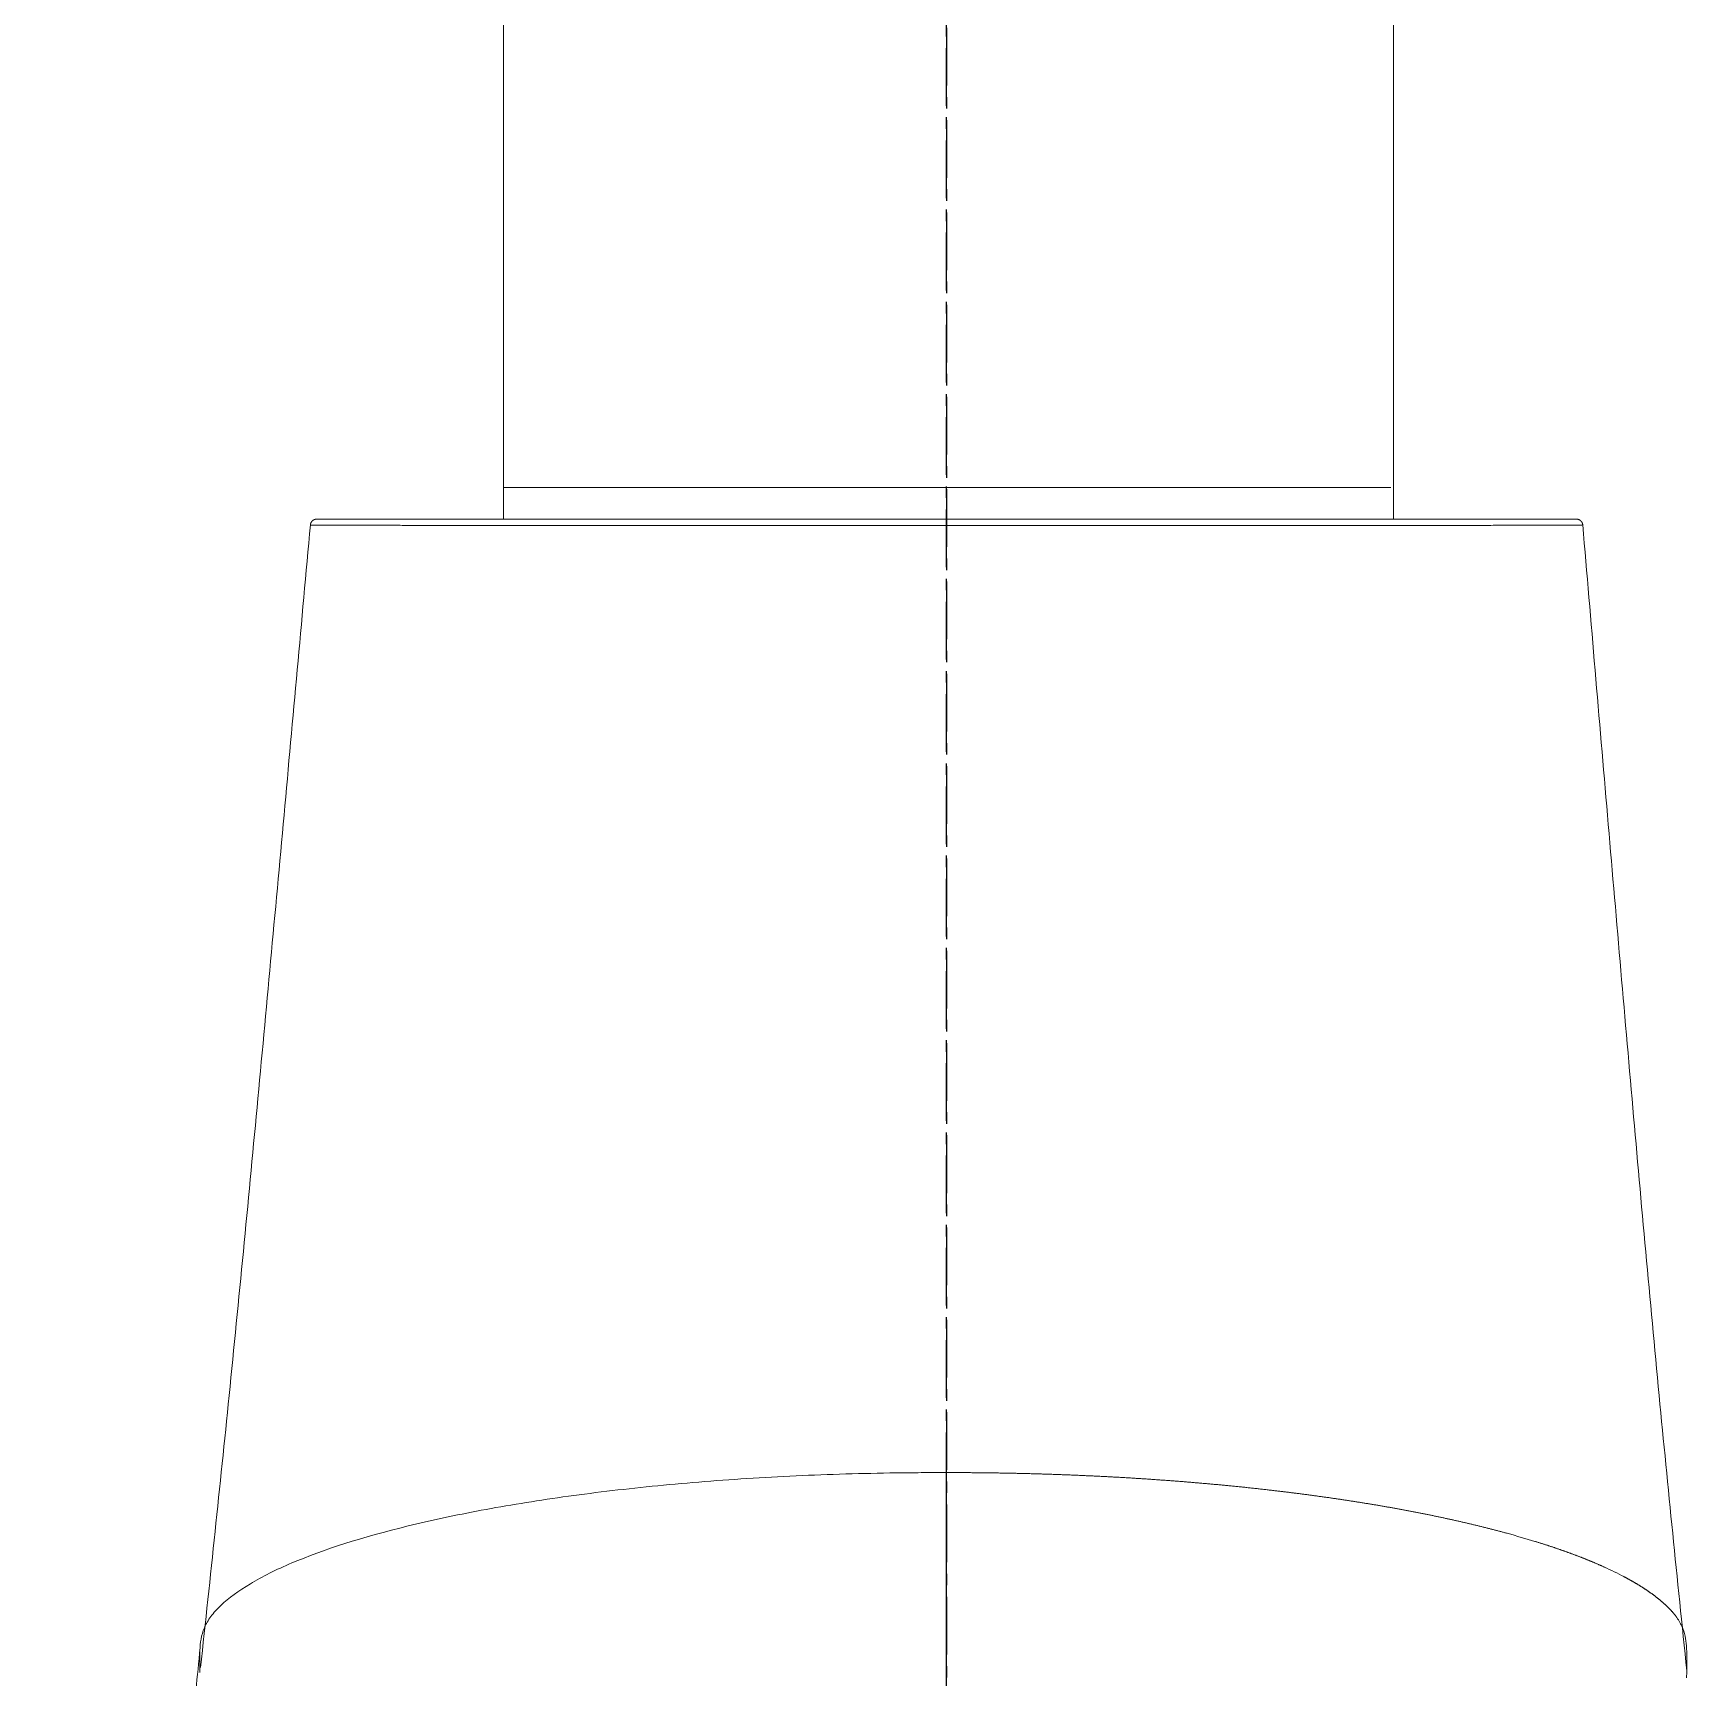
# Model space of a CAD drawing. Header units: inches. Extents: x 21126 to 21898, y -6726 to -5634.
# Drawn here: x 21241.3 to 21293.4, y -6147.3 to -6095.5 of the extents above; entities that cross this region are included whole.
import ezdxf

# ---------------------------------------------------------------- set-up
doc = ezdxf.new("R2010")
doc.units = ezdxf.units.IN
doc.header["$LTSCALE"] = 4.84
doc.header["$MEASUREMENT"] = 0
doc.linetypes.add('CENTER', pattern=[0.6, 0.375, -0.075, 0.075, -0.075])
doc.linetypes.add('CENTER2', pattern=[28.575, 19.05, -3.175, 3.175, -3.175])
doc.layers.get('0').update_dxf_attribs({"linetype": 'CONTINUOUS', "lineweight": 13})
doc.layers.add('2', color=1, linetype='CENTER2')

msp = doc.modelspace()

# ---------------------------------------------------------------- linework, layer by layer
at = {"linetype": 'Continuous'}
for p, q in [((21250.638, -6110.815), (21250.768, -6110.815)), ((21250.768, -6110.815), (21251.81, -6110.815)), ((21251.81, -6110.815), (21252.003, -6110.815)), ((21252.003, -6110.815), (21254.23, -6110.815)), ((21256.064, -6110.815), (21256.774, -6110.815)), ((21257.113, -6110.815), (21270.064, -6110.815)), ((21257.213, -6110.815), (21260.845, -6110.815)), ((21257.213, -6110.815), (21260.845, -6110.815)), ((21264.403, -6110.815), (21264.935, -6110.815)), ((21264.404, -6110.815), (21264.935, -6110.815)), ((21264.935, -6110.815), (21268.533, -6110.815)), ((21264.935, -6110.815), (21268.533, -6110.815)), ((21268.773, -6110.815), (21270.064, -6110.815)), ((21270.064, -6110.815), (21284.064, -6110.815)), ((21272.074, -6110.815), (21274.811, -6110.815)), ((21274.811, -6110.815), (21275.194, -6110.815)), ((21275.194, -6110.815), (21279.284, -6110.815)), ((21279.284, -6110.815), (21282.059, -6110.815)), ((21279.284, -6110.815), (21282.059, -6110.815)), ((21282.059, -6110.815), (21282.916, -6110.815)), ((21282.059, -6110.815), (21282.916, -6110.815)), ((21282.916, -6110.815), (21285.214, -6110.815)), ((21282.916, -6110.815), (21285.214, -6110.815)), ((21285.214, -6110.815), (21285.512, -6110.815)), ((21285.214, -6110.815), (21285.512, -6110.815)), ((21285.512, -6110.815), (21287.858, -6110.815)), ((21287.858, -6110.815), (21288.125, -6110.815)), ((21288.125, -6110.815), (21289.244, -6110.815)), ((21289.244, -6110.815), (21289.36, -6110.815)), ((21289.36, -6110.815), (21289.766, -6110.815)), ((21289.766, -6110.815), (21289.88, -6110.815))]:
    msp.add_line(p, q, dxfattribs=at)
for centre, major_axis, start_param, end_param in [((21270.142, -6110.815), (-20.767, 0), 4.778369, 4.789541), ((21270.016, -6110.815), (-20.437, 0), 4.647021, 4.710031)]:
    msp.add_ellipse(centre, major_axis=major_axis, ratio=0.000003, start_param=start_param, end_param=end_param, dxfattribs=at)
for points, knots in [([(21256.123, -5990.815), (21256.123, -5993.884), (21256.123, -6000.162), (21256.123, -6009.736), (21256.123, -6019.584), (21256.123, -6029.596), (21256.123, -6039.704), (21256.123, -6053.275), (21256.123, -6070.24), (21256.123, -6090.224), (21256.123, -6103.402), (21256.123, -6109.815)], [0, 0, 0, 0, 0.07738, 0.158261, 0.241374, 0.325645, 0.410669, 0.496198, 0.667765, 0.838348, 1, 1, 1, 1]), ([(21284.123, -6109.815), (21284.123, -6103.402), (21284.123, -6090.224), (21284.123, -6070.24), (21284.123, -6053.275), (21284.123, -6039.704), (21284.123, -6029.596), (21284.123, -6019.584), (21284.123, -6009.736), (21284.123, -6000.162), (21284.123, -5993.884), (21284.123, -5990.815)], [0, 0, 0, 0, 0.161652, 0.332235, 0.503802, 0.589331, 0.674355, 0.758626, 0.841739, 0.92262, 1, 1, 1, 1]), ([(21256.123, -6109.815), (21256.123, -6109.815), (21256.142, -6109.815), (21256.191, -6109.815), (21256.202, -6109.815), (21256.229, -6109.815), (21256.244, -6109.815), (21256.292, -6109.815), (21256.329, -6109.815), (21256.458, -6109.815), (21256.674, -6109.815), (21256.974, -6109.815), (21257.232, -6109.815), (21257.323, -6109.815), (21257.468, -6109.815), (21257.518, -6109.815), (21257.595, -6109.815), (21257.621, -6109.815), (21257.673, -6109.815), (21257.911, -6109.815), (21258.173, -6109.815), (21258.675, -6109.815), (21258.943, -6109.815), (21259.517, -6109.815), (21259.821, -6109.815), (21260.225, -6109.815), (21260.307, -6109.815), (21260.473, -6109.815), (21260.725, -6109.815), (21260.984, -6109.815), (21261.512, -6109.815), (21262.241, -6109.815), (21263.02, -6109.815), (21263.623, -6109.815), (21263.828, -6109.815), (21264.087, -6109.815), (21264.139, -6109.815), (21264.244, -6109.815), (21264.297, -6109.815), (21264.454, -6109.815), (21264.56, -6109.815), (21265.09, -6109.815), (21265.519, -6109.815), (21266.391, -6109.815), (21266.832, -6109.815), (21267.726, -6109.815), (21268.179, -6109.815), (21268.753, -6109.815), (21268.868, -6109.815), (21269.098, -6109.815), (21269.443, -6109.815), (21269.786, -6109.815), (21270.472, -6109.815), (21270.928, -6109.815), (21271.836, -6109.815), (21272.289, -6109.815), (21272.965, -6109.815), (21273.19, -6109.815), (21273.471, -6109.815), (21273.527, -6109.815), (21273.639, -6109.815), (21273.806, -6109.815), (21273.972, -6109.815), (21274.523, -6109.815), (21274.955, -6109.815), (21275.8, -6109.815), (21276.214, -6109.815), (21276.821, -6109.815), (21277.021, -6109.815), (21277.417, -6109.815), (21277.613, -6109.815), (21278.193, -6109.815), (21278.564, -6109.815), (21279.275, -6109.815), (21279.615, -6109.815), (21280.265, -6109.815), (21280.575, -6109.815), (21280.944, -6109.815), (21281.053, -6109.815), (21281.159, -6109.815), (21281.23, -6109.815), (21281.265, -6109.815), (21281.439, -6109.815), (21281.573, -6109.815), (21281.96, -6109.815), (21282.436, -6109.815), (21282.833, -6109.815), (21283.101, -6109.815), (21283.185, -6109.815), (21283.304, -6109.815), (21283.342, -6109.815), (21283.417, -6109.815), (21283.452, -6109.815), (21283.625, -6109.815), (21283.855, -6109.815), (21283.997, -6109.815), (21284.046, -6109.815)], [0, 0, 0, 0, 0.029666, 0.029666, 0.037752, 0.037752, 0.045838, 0.045838, 0.062011, 0.062011, 0.094355, 0.1267, 0.1267, 0.142872, 0.142872, 0.150958, 0.150958, 0.155001, 0.155001, 0.159044, 0.191389, 0.191389, 0.223733, 0.223733, 0.256077, 0.256077, 0.264164, 0.264164, 0.27225, 0.288422, 0.288422, 0.320766, 0.353111, 0.353111, 0.369283, 0.369283, 0.373326, 0.373326, 0.377369, 0.377369, 0.385455, 0.385455, 0.4178, 0.4178, 0.450144, 0.450144, 0.482489, 0.482489, 0.490575, 0.490575, 0.498661, 0.514833, 0.514833, 0.547178, 0.547178, 0.579522, 0.579522, 0.595694, 0.595694, 0.599737, 0.599737, 0.60378, 0.611866, 0.611866, 0.644211, 0.644211, 0.676555, 0.676555, 0.692728, 0.692728, 0.7089, 0.7089, 0.741244, 0.741244, 0.773589, 0.773589, 0.805933, 0.805933, 0.814019, 0.818062, 0.818062, 0.822105, 0.822105, 0.838278, 0.838278, 0.870622, 0.902967, 0.902967, 0.919139, 0.919139, 0.927225, 0.927225, 0.935311, 0.935311, 0.967656, 1, 1, 1, 1]), ([(21256.123, -6109.815), (21256.123, -6109.815), (21256.128, -6109.815), (21256.171, -6109.815), (21256.283, -6109.815), (21256.455, -6109.815), (21256.686, -6109.815), (21256.973, -6109.815), (21257.318, -6109.815), (21257.717, -6109.815), (21258.169, -6109.815), (21258.671, -6109.815), (21259.223, -6109.815), (21259.822, -6109.815), (21260.467, -6109.815), (21261.152, -6109.815), (21261.874, -6109.815), (21262.63, -6109.815), (21263.419, -6109.815), (21264.238, -6109.815), (21265.084, -6109.815), (21265.951, -6109.815), (21266.834, -6109.815), (21267.731, -6109.815), (21268.637, -6109.815), (21269.551, -6109.815), (21270.468, -6109.815), (21271.384, -6109.815), (21272.295, -6109.815), (21273.197, -6109.815), (21274.084, -6109.815), (21274.953, -6109.815), (21275.8, -6109.815), (21276.625, -6109.815), (21277.423, -6109.815), (21278.192, -6109.815), (21278.924, -6109.815), (21279.618, -6109.815), (21280.269, -6109.815), (21280.878, -6109.815), (21281.443, -6109.815), (21281.959, -6109.815), (21282.424, -6109.815), (21282.837, -6109.815), (21283.195, -6109.815), (21283.497, -6109.815), (21283.742, -6109.815), (21283.929, -6109.815), (21284.014, -6109.815), (21284.046, -6109.815)], [0, 0, 0, 0, 0.008275, 0.029785, 0.051381, 0.072931, 0.094527, 0.116104, 0.137635, 0.159212, 0.180738, 0.202218, 0.223744, 0.245365, 0.26694, 0.288561, 0.310059, 0.33151, 0.353007, 0.374626, 0.396197, 0.417815, 0.43935, 0.460838, 0.482373, 0.503941, 0.525462, 0.54703, 0.568633, 0.590189, 0.611792, 0.633297, 0.654756, 0.676261, 0.697887, 0.719466, 0.741092, 0.762597, 0.784057, 0.805563, 0.827164, 0.84872, 0.870321, 0.891891, 0.913415, 0.934986, 0.956673, 0.978313, 1, 1, 1, 1]), ([(21250.048, -6110.997), (21249.774, -6114.036), (21249.219, -6120.141), (21248.383, -6129.275), (21247.524, -6138.219), (21246.903, -6144.097), (21246.592, -6146.951)], [0, 0, 0, 0, 0.254584, 0.510817, 0.762594, 1, 1, 1, 1]), ([(21270.064, -6111.014), (21269.424, -6111.014), (21268.144, -6111.014), (21265.607, -6111.014), (21262.524, -6111.014), (21259.103, -6111.013), (21256.08, -6111.012), (21254.308, -6111.011), (21253.404, -6111.011), (21253.051, -6111.01), (21252.418, -6111.01), (21251.657, -6111.01), (21250.935, -6111.008), (21250.254, -6111.005), (21250.049, -6111.001), (21250.048, -6110.998)], [0, 0, 0, 0, 0.062775, 0.125549, 0.251098, 0.376648, 0.502197, 0.627746, 0.64344, 0.659133, 0.690521, 0.753295, 0.81607, 0.878844, 1, 1, 1, 1]), ([(21250.248, -6110.815), (21250.247, -6110.815), (21250.368, -6110.815), (21250.619, -6110.815), (21250.638, -6110.815)], [0, 0, 0, 0, 0.926901, 1, 1, 1, 1]), ([(21256.123, -6110.815), (21256.123, -6110.815), (21256.142, -6110.815), (21256.263, -6110.815), (21256.437, -6110.815), (21256.735, -6110.815), (21256.778, -6110.815), (21256.822, -6110.815)], [0, 0, 0, 0, 0.284409, 0.284409, 0.903432, 0.903432, 1, 1, 1, 1]), ([(21256.518, -6110.815), (21256.618, -6110.815), (21256.847, -6110.815), (21257.081, -6110.815), (21257.213, -6110.815)], [0, 0, 0, 0, 0.44065, 1, 1, 1, 1]), ([(21256.518, -6110.815), (21256.618, -6110.815), (21256.847, -6110.815), (21257.081, -6110.815), (21257.213, -6110.815)], [0, 0, 0, 0, 0.44065, 1, 1, 1, 1]), ([(21257.149, -6110.815), (21257.321, -6110.815), (21257.513, -6110.815), (21258.155, -6110.815), (21258.657, -6110.815), (21259.803, -6110.815), (21260.456, -6110.815), (21261.863, -6110.815), (21262.618, -6110.815), (21264.227, -6110.815), (21265.084, -6110.815), (21266.826, -6110.815), (21267.72, -6110.815), (21269.556, -6110.815), (21270.474, -6110.815), (21272.29, -6110.815), (21273.201, -6110.815), (21274.964, -6110.815), (21275.809, -6110.815), (21277.429, -6110.815), (21278.208, -6110.815), (21279.63, -6110.815), (21280.281, -6110.815), (21281.459, -6110.815), (21281.979, -6110.815), (21283.289, -6110.815), (21283.852, -6110.815), (21284.046, -6110.815)], [0, 0, 0, 0, 0.036859, 0.036859, 0.110947, 0.110947, 0.185034, 0.185034, 0.259122, 0.259122, 0.33321, 0.33321, 0.407298, 0.407298, 0.481385, 0.481385, 0.555473, 0.555473, 0.629561, 0.629561, 0.703649, 0.703649, 0.777737, 0.777737, 0.851824, 0.851824, 1, 1, 1, 1]), ([(21260.845, -6110.815), (21261.296, -6110.815), (21262.418, -6110.815), (21263.632, -6110.815), (21264.366, -6110.815), (21264.404, -6110.815)], [0, 0, 0, 0, 0.397964, 0.968983, 1, 1, 1, 1]), ([(21260.845, -6110.815), (21261.296, -6110.815), (21262.418, -6110.815), (21263.632, -6110.815), (21264.366, -6110.815), (21264.403, -6110.815)], [0, 0, 0, 0, 0.397964, 0.968983, 1, 1, 1, 1]), ([(21270.064, -6110.815), (21270.064, -6110.815), (21270.064, -6110.858), (21270.063, -6110.962), (21270.063, -6111.014)], [0, 0, 0, 0, 0.500083, 1, 1, 1, 1]), ([(21290.079, -6110.998), (21290.078, -6111.001), (21289.873, -6111.005), (21289.279, -6111.008), (21288.831, -6111.009), (21288.447, -6111.009), (21288.014, -6111.01), (21287.529, -6111.01), (21287.077, -6111.01), (21286.723, -6111.011), (21285.82, -6111.011), (21284.047, -6111.012), (21281.025, -6111.013), (21277.603, -6111.014), (21273.904, -6111.014), (21271.344, -6111.014), (21270.064, -6111.014)], [0, 0, 0, 0, 0.121123, 0.1839, 0.215289, 0.246677, 0.278066, 0.309454, 0.340842, 0.356537, 0.372231, 0.497785, 0.623339, 0.748892, 0.874446, 1, 1, 1, 1]), ([(21271.351, -6110.815), (21271.555, -6110.815), (21271.789, -6110.815), (21272.063, -6110.815), (21272.074, -6110.815)], [0, 0, 0, 0, 0.963202, 1, 1, 1, 1]), ([(21293.354, -6147.055), (21293.051, -6144.166), (21292.455, -6138.256), (21291.642, -6129.28), (21290.859, -6120.146), (21290.337, -6114.039), (21290.079, -6110.997)], [0, 0, 0, 0, 0.239576, 0.490374, 0.745878, 1, 1, 1, 1]), ([(21270.064, -6140.815), (21269.931, -6140.815), (21269.666, -6140.815), (21269.137, -6140.817), (21268.21, -6140.826), (21266.364, -6140.866), (21263.762, -6140.986), (21260.767, -6141.231), (21257.957, -6141.569), (21255.38, -6141.99), (21252.306, -6142.649), (21249.84, -6143.434), (21248.099, -6144.305), (21247.32, -6144.875), (21246.899, -6145.343), (21246.627, -6145.816), (21246.558, -6146.404), (21246.567, -6146.872), (21246.576, -6147.102)], [0, 0, 0, 0, 0.009639, 0.019279, 0.038559, 0.07712, 0.154242, 0.231364, 0.308486, 0.385608, 0.46273, 0.616974, 0.694096, 0.771218, 0.809779, 0.84834, 0.925462, 1, 1, 1, 1]), ([(21277.919, -6141.135), (21277.896, -6141.133), (21277.85, -6141.129), (21277.781, -6141.123), (21277.712, -6141.117), (21277.642, -6141.112), (21277.573, -6141.106), (21277.503, -6141.1), (21277.434, -6141.095), (21277.364, -6141.089), (21277.294, -6141.084), (21277.225, -6141.079), (21277.155, -6141.073), (21277.085, -6141.068), (21277.015, -6141.063), (21276.945, -6141.058), (21276.875, -6141.053), (21276.805, -6141.048), (21276.735, -6141.043), (21276.664, -6141.038), (21276.594, -6141.033), (21276.524, -6141.028), (21276.453, -6141.023), (21276.383, -6141.019), (21276.312, -6141.014), (21276.242, -6141.009), (21276.171, -6141.005), (21276.1, -6141), (21276.03, -6140.996), (21275.959, -6140.991), (21275.888, -6140.987), (21275.817, -6140.983), (21275.746, -6140.979), (21275.675, -6140.974), (21275.604, -6140.97), (21275.533, -6140.966), (21275.462, -6140.962), (21275.39, -6140.958), (21275.319, -6140.954), (21275.248, -6140.95), (21275.177, -6140.947), (21275.105, -6140.943), (21275.034, -6140.939), (21274.962, -6140.936), (21274.89, -6140.932), (21274.819, -6140.928), (21274.747, -6140.925), (21274.675, -6140.922), (21274.604, -6140.918), (21274.532, -6140.915), (21274.46, -6140.912), (21274.388, -6140.908), (21274.316, -6140.905), (21274.244, -6140.902), (21274.172, -6140.899), (21274.1, -6140.896), (21274.028, -6140.893), (21273.956, -6140.89), (21273.884, -6140.887), (21273.811, -6140.885), (21273.739, -6140.882), (21273.667, -6140.879), (21273.594, -6140.877), (21273.522, -6140.874), (21273.449, -6140.872), (21273.377, -6140.869), (21273.304, -6140.867), (21273.232, -6140.864), (21273.159, -6140.862), (21273.087, -6140.86), (21273.014, -6140.858), (21272.941, -6140.856), (21272.869, -6140.853), (21272.796, -6140.851), (21272.723, -6140.849), (21272.65, -6140.848), (21272.577, -6140.846), (21272.504, -6140.844), (21272.431, -6140.842), (21272.358, -6140.84), (21272.285, -6140.839), (21272.212, -6140.837), (21272.139, -6140.836), (21272.066, -6140.834), (21271.993, -6140.833), (21271.92, -6140.831), (21271.847, -6140.83), (21271.774, -6140.829), (21271.701, -6140.827), (21271.627, -6140.826), (21271.554, -6140.825), (21271.481, -6140.824), (21271.407, -6140.823), (21271.334, -6140.822), (21271.261, -6140.821), (21271.187, -6140.82), (21271.114, -6140.82), (21271.04, -6140.819), (21270.967, -6140.818), (21270.894, -6140.818), (21270.82, -6140.817), (21270.747, -6140.817), (21270.673, -6140.816), (21270.599, -6140.816), (21270.526, -6140.815), (21270.452, -6140.815), (21270.379, -6140.815), (21270.305, -6140.815), (21270.256, -6140.815), (21270.231, -6140.814)], [0, 0, 0, 0, 0.009405, 0.018806, 0.028205, 0.037601, 0.046995, 0.056386, 0.065774, 0.07516, 0.084543, 0.093924, 0.103303, 0.112679, 0.122053, 0.131424, 0.140794, 0.150161, 0.159526, 0.168889, 0.178251, 0.18761, 0.196967, 0.206323, 0.215677, 0.225029, 0.234379, 0.243728, 0.253075, 0.262421, 0.271765, 0.281108, 0.290449, 0.29979, 0.309128, 0.318466, 0.327803, 0.337139, 0.346473, 0.355807, 0.36514, 0.374472, 0.383803, 0.393133, 0.402463, 0.411792, 0.42112, 0.430448, 0.439776, 0.449103, 0.458429, 0.467756, 0.477081, 0.486407, 0.495732, 0.505057, 0.514382, 0.523707, 0.533032, 0.542356, 0.551681, 0.561005, 0.57033, 0.579655, 0.58898, 0.598305, 0.60763, 0.616955, 0.626281, 0.635607, 0.644934, 0.654261, 0.663588, 0.672916, 0.682245, 0.691574, 0.700904, 0.710234, 0.719565, 0.728897, 0.738229, 0.747562, 0.756896, 0.766231, 0.775567, 0.784904, 0.794242, 0.803581, 0.812921, 0.822262, 0.831604, 0.840947, 0.850292, 0.859638, 0.868985, 0.878333, 0.887683, 0.897034, 0.906387, 0.915741, 0.925096, 0.934454, 0.943812, 0.953173, 0.962535, 0.971898, 0.981264, 0.990631, 1, 1, 1, 1]), ([(21280.392, -6141.384), (21280.369, -6141.381), (21280.322, -6141.376), (21280.252, -6141.368), (21280.182, -6141.36), (21280.112, -6141.352), (21280.042, -6141.344), (21279.972, -6141.336), (21279.901, -6141.328), (21279.831, -6141.32), (21279.761, -6141.313), (21279.69, -6141.305), (21279.62, -6141.297), (21279.55, -6141.29), (21279.479, -6141.282), (21279.409, -6141.275), (21279.338, -6141.268), (21279.267, -6141.261), (21279.197, -6141.253), (21279.126, -6141.246), (21279.055, -6141.239), (21278.985, -6141.232), (21278.914, -6141.225), (21278.843, -6141.218), (21278.772, -6141.212), (21278.701, -6141.205), (21278.63, -6141.198), (21278.559, -6141.191), (21278.488, -6141.185), (21278.417, -6141.178), (21278.346, -6141.172), (21278.275, -6141.166), (21278.204, -6141.159), (21278.133, -6141.153), (21278.062, -6141.147), (21277.991, -6141.141), (21277.943, -6141.137), (21277.919, -6141.135)], [0, 0, 0, 0, 0.029074, 0.058117, 0.087129, 0.116111, 0.145061, 0.173981, 0.202871, 0.23173, 0.26056, 0.289359, 0.318128, 0.346868, 0.375578, 0.404259, 0.43291, 0.461532, 0.490125, 0.518689, 0.547225, 0.575732, 0.60421, 0.63266, 0.661082, 0.689476, 0.717842, 0.74618, 0.774491, 0.802774, 0.83103, 0.859259, 0.88746, 0.915635, 0.943783, 0.971905, 1, 1, 1, 1]), ([(21287.699, -6142.725), (21287.683, -6142.721), (21287.652, -6142.712), (21287.604, -6142.699), (21287.555, -6142.686), (21287.507, -6142.673), (21287.459, -6142.66), (21287.41, -6142.647), (21287.361, -6142.635), (21287.313, -6142.622), (21287.264, -6142.609), (21287.215, -6142.597), (21287.166, -6142.584), (21287.116, -6142.571), (21287.067, -6142.559), (21287.017, -6142.546), (21286.967, -6142.534), (21286.918, -6142.522), (21286.868, -6142.509), (21286.818, -6142.497), (21286.767, -6142.485), (21286.717, -6142.472), (21286.667, -6142.46), (21286.616, -6142.448), (21286.565, -6142.436), (21286.515, -6142.424), (21286.464, -6142.412), (21286.413, -6142.4), (21286.362, -6142.388), (21286.31, -6142.376), (21286.259, -6142.364), (21286.207, -6142.353), (21286.156, -6142.341), (21286.104, -6142.329), (21286.052, -6142.317), (21286, -6142.306), (21285.948, -6142.294), (21285.896, -6142.283), (21285.843, -6142.271), (21285.791, -6142.26), (21285.738, -6142.249), (21285.685, -6142.237), (21285.633, -6142.226), (21285.58, -6142.215), (21285.527, -6142.203), (21285.474, -6142.192), (21285.42, -6142.181), (21285.367, -6142.17), (21285.313, -6142.159), (21285.26, -6142.148), (21285.206, -6142.137), (21285.152, -6142.126), (21285.098, -6142.115), (21285.044, -6142.105), (21284.99, -6142.094), (21284.936, -6142.083), (21284.881, -6142.072), (21284.827, -6142.062), (21284.772, -6142.051), (21284.717, -6142.041), (21284.662, -6142.03), (21284.607, -6142.02), (21284.552, -6142.009), (21284.497, -6141.999), (21284.442, -6141.989), (21284.387, -6141.978), (21284.331, -6141.968), (21284.276, -6141.958), (21284.22, -6141.948), (21284.164, -6141.938), (21284.108, -6141.928), (21284.052, -6141.918), (21283.996, -6141.908), (21283.94, -6141.898), (21283.883, -6141.888), (21283.827, -6141.878), (21283.77, -6141.868), (21283.714, -6141.859), (21283.657, -6141.849), (21283.6, -6141.839), (21283.543, -6141.83), (21283.486, -6141.82), (21283.429, -6141.811), (21283.372, -6141.801), (21283.314, -6141.792), (21283.257, -6141.782), (21283.199, -6141.773), (21283.142, -6141.764), (21283.084, -6141.754), (21283.026, -6141.745), (21282.968, -6141.736), (21282.91, -6141.727), (21282.852, -6141.718), (21282.794, -6141.709), (21282.736, -6141.7), (21282.677, -6141.691), (21282.619, -6141.682), (21282.56, -6141.673), (21282.501, -6141.664), (21282.443, -6141.655), (21282.384, -6141.647), (21282.325, -6141.638), (21282.266, -6141.629), (21282.206, -6141.621), (21282.147, -6141.612), (21282.088, -6141.604), (21282.028, -6141.595), (21281.969, -6141.587), (21281.909, -6141.579), (21281.85, -6141.57), (21281.79, -6141.562), (21281.73, -6141.554), (21281.67, -6141.546), (21281.61, -6141.537), (21281.55, -6141.529), (21281.49, -6141.521), (21281.43, -6141.513), (21281.369, -6141.505), (21281.309, -6141.497), (21281.248, -6141.489), (21281.188, -6141.482), (21281.127, -6141.474), (21281.066, -6141.466), (21281.005, -6141.458), (21280.944, -6141.451), (21280.883, -6141.443), (21280.822, -6141.436), (21280.761, -6141.428), (21280.7, -6141.421), (21280.638, -6141.413), (21280.577, -6141.406), (21280.515, -6141.398), (21280.454, -6141.391), (21280.413, -6141.386), (21280.392, -6141.384)], [0, 0, 0, 0, 0.007928, 0.015848, 0.023761, 0.031667, 0.039567, 0.047459, 0.055344, 0.063222, 0.071094, 0.078958, 0.086816, 0.094667, 0.102511, 0.110349, 0.11818, 0.126004, 0.133822, 0.141634, 0.149439, 0.157237, 0.16503, 0.172815, 0.180595, 0.188368, 0.196136, 0.203897, 0.211652, 0.219401, 0.227144, 0.23488, 0.242611, 0.250337, 0.258056, 0.265769, 0.273477, 0.281179, 0.288875, 0.296566, 0.304251, 0.311931, 0.319605, 0.327274, 0.334937, 0.342595, 0.350247, 0.357894, 0.365536, 0.373173, 0.380805, 0.388432, 0.396053, 0.40367, 0.411281, 0.418888, 0.426489, 0.434086, 0.441678, 0.449266, 0.456848, 0.464426, 0.471999, 0.479568, 0.487132, 0.494692, 0.502247, 0.509798, 0.517344, 0.524886, 0.532424, 0.539958, 0.547487, 0.555012, 0.562533, 0.57005, 0.577563, 0.585072, 0.592577, 0.600078, 0.607575, 0.615068, 0.622557, 0.630043, 0.637524, 0.645002, 0.652476, 0.659946, 0.667413, 0.674876, 0.682335, 0.689791, 0.697243, 0.704691, 0.712136, 0.719577, 0.727015, 0.734449, 0.74188, 0.749308, 0.756732, 0.764153, 0.77157, 0.778984, 0.786395, 0.793803, 0.801207, 0.808608, 0.816006, 0.823401, 0.830792, 0.838181, 0.845567, 0.852949, 0.860329, 0.867705, 0.875078, 0.882449, 0.889817, 0.897181, 0.904543, 0.911902, 0.919259, 0.926612, 0.933963, 0.941311, 0.948656, 0.955999, 0.963339, 0.970676, 0.978011, 0.985343, 0.992673, 1, 1, 1, 1]), ([(21290.755, -6143.786), (21290.744, -6143.781), (21290.722, -6143.771), (21290.689, -6143.756), (21290.655, -6143.742), (21290.622, -6143.727), (21290.588, -6143.712), (21290.554, -6143.697), (21290.52, -6143.682), (21290.485, -6143.668), (21290.451, -6143.653), (21290.416, -6143.638), (21290.381, -6143.624), (21290.346, -6143.609), (21290.311, -6143.595), (21290.276, -6143.58), (21290.24, -6143.566), (21290.205, -6143.551), (21290.169, -6143.537), (21290.133, -6143.523), (21290.097, -6143.508), (21290.061, -6143.494), (21290.024, -6143.48), (21289.988, -6143.466), (21289.951, -6143.451), (21289.914, -6143.437), (21289.877, -6143.423), (21289.84, -6143.409), (21289.803, -6143.395), (21289.765, -6143.381), (21289.728, -6143.367), (21289.69, -6143.353), (21289.652, -6143.34), (21289.614, -6143.326), (21289.576, -6143.312), (21289.538, -6143.298), (21289.499, -6143.285), (21289.46, -6143.271), (21289.422, -6143.257), (21289.383, -6143.244), (21289.344, -6143.23), (21289.305, -6143.217), (21289.265, -6143.203), (21289.226, -6143.19), (21289.186, -6143.176), (21289.146, -6143.163), (21289.106, -6143.149), (21289.066, -6143.136), (21289.026, -6143.123), (21288.986, -6143.11), (21288.946, -6143.096), (21288.905, -6143.083), (21288.864, -6143.07), (21288.823, -6143.057), (21288.783, -6143.044), (21288.741, -6143.031), (21288.7, -6143.018), (21288.659, -6143.005), (21288.617, -6142.992), (21288.59, -6142.984), (21288.576, -6142.979)], [0, 0, 0, 0, 0.017683, 0.035349, 0.052999, 0.070633, 0.08825, 0.105851, 0.123436, 0.141005, 0.158557, 0.176093, 0.193614, 0.211118, 0.228607, 0.246079, 0.263536, 0.280978, 0.298403, 0.315813, 0.333207, 0.350586, 0.36795, 0.385298, 0.402631, 0.419948, 0.43725, 0.454538, 0.47181, 0.489067, 0.506309, 0.523536, 0.540748, 0.557945, 0.575127, 0.592295, 0.609448, 0.626586, 0.64371, 0.660819, 0.677913, 0.694993, 0.712059, 0.72911, 0.746146, 0.763169, 0.780177, 0.797171, 0.814151, 0.831116, 0.848067, 0.865005, 0.881928, 0.898837, 0.915732, 0.932614, 0.949481, 0.966335, 0.983174, 1, 1, 1, 1]), ([(21292.942, -6145.25), (21292.937, -6145.244), (21292.928, -6145.233), (21292.913, -6145.216), (21292.898, -6145.199), (21292.883, -6145.182), (21292.868, -6145.165), (21292.853, -6145.149), (21292.837, -6145.132), (21292.821, -6145.115), (21292.805, -6145.098), (21292.789, -6145.082), (21292.772, -6145.065), (21292.756, -6145.049), (21292.739, -6145.032), (21292.722, -6145.015), (21292.704, -6144.999), (21292.687, -6144.983), (21292.669, -6144.966), (21292.651, -6144.95), (21292.633, -6144.934), (21292.615, -6144.917), (21292.597, -6144.901), (21292.578, -6144.885), (21292.56, -6144.869), (21292.541, -6144.853), (21292.522, -6144.837), (21292.502, -6144.821), (21292.483, -6144.805), (21292.463, -6144.789), (21292.444, -6144.773), (21292.424, -6144.757), (21292.404, -6144.741), (21292.383, -6144.725), (21292.363, -6144.71), (21292.342, -6144.694), (21292.321, -6144.678), (21292.301, -6144.663), (21292.28, -6144.647), (21292.258, -6144.632), (21292.237, -6144.616), (21292.215, -6144.601), (21292.194, -6144.585), (21292.172, -6144.57), (21292.15, -6144.555), (21292.128, -6144.539), (21292.105, -6144.524), (21292.083, -6144.509), (21292.06, -6144.494), (21292.037, -6144.479), (21292.014, -6144.464), (21291.991, -6144.449), (21291.968, -6144.434), (21291.945, -6144.419), (21291.921, -6144.404), (21291.898, -6144.389), (21291.874, -6144.374), (21291.85, -6144.359), (21291.826, -6144.344), (21291.802, -6144.33), (21291.777, -6144.315), (21291.753, -6144.3), (21291.728, -6144.286), (21291.703, -6144.271), (21291.678, -6144.257), (21291.653, -6144.242), (21291.628, -6144.228), (21291.603, -6144.214), (21291.577, -6144.199), (21291.552, -6144.185), (21291.526, -6144.171), (21291.5, -6144.156), (21291.474, -6144.142), (21291.448, -6144.128), (21291.422, -6144.114), (21291.396, -6144.1), (21291.378, -6144.091), (21291.369, -6144.086)], [0, 0, 0, 0, 0.014214, 0.028404, 0.04257, 0.056712, 0.07083, 0.084924, 0.098994, 0.113039, 0.127061, 0.141058, 0.155031, 0.16898, 0.182905, 0.196805, 0.210681, 0.224533, 0.23836, 0.252162, 0.26594, 0.279694, 0.293422, 0.307127, 0.320807, 0.334462, 0.348093, 0.3617, 0.375283, 0.388841, 0.402376, 0.415887, 0.429373, 0.442836, 0.456275, 0.469691, 0.483082, 0.496451, 0.509795, 0.523116, 0.536414, 0.549688, 0.562939, 0.576167, 0.589372, 0.602554, 0.615712, 0.628847, 0.64196, 0.65505, 0.668116, 0.68116, 0.694182, 0.70718, 0.720156, 0.733109, 0.74604, 0.758949, 0.771834, 0.784698, 0.797539, 0.810358, 0.823155, 0.835929, 0.848682, 0.861412, 0.87412, 0.886806, 0.899471, 0.912113, 0.924734, 0.937332, 0.949909, 0.962464, 0.974998, 0.98751, 1, 1, 1, 1]), ([(21293.355, -6146.577), (21293.354, -6146.525), (21293.352, -6146.474), (21293.348, -6146.37), (21293.345, -6146.319), (21293.335, -6146.163), (21293.323, -6146.06), (21293.278, -6145.853), (21293.245, -6145.75), (21293.149, -6145.543), (21293.086, -6145.44), (21293.011, -6145.337)], [0, 0, 0, 0, 0.125, 0.125, 0.25, 0.25, 0.5, 0.5, 0.75, 0.75, 1, 1, 1, 1]), ([(21246.579, -6146.323), (21246.491, -6147.222), (21246.313, -6149.051), (21246.067, -6151.593), (21245.852, -6153.81), (21245.694, -6155.452), (21245.536, -6157.078), (21245.335, -6159.136), (21245.09, -6161.656), (21244.821, -6164.489), (21244.58, -6167.117), (21244.371, -6169.504), (21244.19, -6171.649), (21244.031, -6173.651), (21243.888, -6175.564), (21243.75, -6177.577), (21243.588, -6180.074), (21243.398, -6183.241), (21243.186, -6187.139), (21242.941, -6191.672), (21242.688, -6196.842), (21242.51, -6202.651), (21242.394, -6209.099), (21242.246, -6216.181), (21242.091, -6223.899), (21241.918, -6232.251), (21241.73, -6241.236), (21241.531, -6250.627), (21241.393, -6257.024), (21241.324, -6260.214)], [0, 0, 0, 0, 0.023743, 0.048858, 0.069247, 0.085813, 0.101845, 0.118118, 0.144449, 0.1699, 0.193835, 0.213814, 0.232436, 0.249782, 0.265953, 0.282416, 0.302877, 0.331258, 0.365117, 0.404465, 0.449309, 0.499655, 0.555501, 0.616847, 0.683687, 0.756017, 0.83383, 0.917117, 1, 1, 1, 1]), ([(21293.344, -6147.275), (21293.348, -6147.189), (21293.35, -6147.102), (21293.355, -6146.904), (21293.356, -6146.793), (21293.356, -6146.681)], [0, 0, 0, 0, 0.437056, 0.437056, 1, 1, 1, 1])]:
    msp.add_open_spline(points, degree=3, knots=knots, dxfattribs=at)
for points, degree in [([(21256.123, -6109.815), (21256.123, -6110.315), (21256.123, -6110.815)], 2), ([(21284.124, -6110.815), (21284.124, -6110.315), (21284.124, -6109.815)], 2), ([(21250.113, -6110.867), (21250.055, -6110.921), (21250.048, -6111)], 2), ([(21250.113, -6110.867), (21250.172, -6110.815), (21250.251, -6110.815)], 2), ([(21254.23, -6110.815), (21254.357, -6110.815), (21254.485, -6110.815), (21254.617, -6110.815)], 3), ([(21254.23, -6110.815), (21254.356, -6110.815), (21254.485, -6110.815), (21254.617, -6110.815)], 3), ([(21254.617, -6110.815), (21255.201, -6110.815), (21255.836, -6110.815), (21256.518, -6110.815)], 3), ([(21254.617, -6110.815), (21255.2, -6110.815), (21255.836, -6110.815), (21256.518, -6110.815)], 3), ([(21289.876, -6110.815), (21289.955, -6110.815), (21290.015, -6110.867)], 2), ([(21290.08, -6110.999), (21290.072, -6110.921), (21290.015, -6110.867)], 2), ([(21270.231, -6140.814), (21270.176, -6140.815), (21270.12, -6140.815), (21270.064, -6140.815)], 3), ([(21288.576, -6142.979), (21288.293, -6142.895), (21288, -6142.81), (21287.699, -6142.725)], 3), ([(21291.369, -6144.086), (21291.176, -6143.986), (21290.971, -6143.886), (21290.755, -6143.786)], 3), ([(21293.011, -6145.337), (21292.989, -6145.308), (21292.966, -6145.279), (21292.942, -6145.25)], 3), ([(21293.356, -6146.681), (21293.356, -6146.647), (21293.355, -6146.612), (21293.355, -6146.577)], 3)]:
    msp.add_open_spline(points, degree=degree, dxfattribs=at)
at = {"layer": '2', "linetype": 'CENTER'}
msp.add_open_spline([(21270.064, -6309.8), (21270.064, -6304.825), (21270.064, -6294.875), (21270.064, -6230.365), (21270.064, -6217.927), (21270.064, -6209.221), (21270.064, -6204.246), (21270.064, -6200.515), (21270.064, -6196.783), (21270.064, -6193.052), (21270.064, -6189.321), (21270.064, -6184.346), (21270.064, -6178.127), (21270.064, -5857.047), (21270.064, -6163.202), (21270.064, -6153.252), (21270.064, -6145.79), (21270.064, -6140.815)], degree=3, knots=[0, 0, 0, 0, 0.125, 0.25, 0.375001, 0.437501, 0.468751, 0.500001, 0.531251, 0.562501, 0.593751, 0.625001, 0.687501, 0.750001, 0.812501, 0.875001, 1, 1, 1, 1], dxfattribs=at)

doc.saveas('drawing.dxf')
